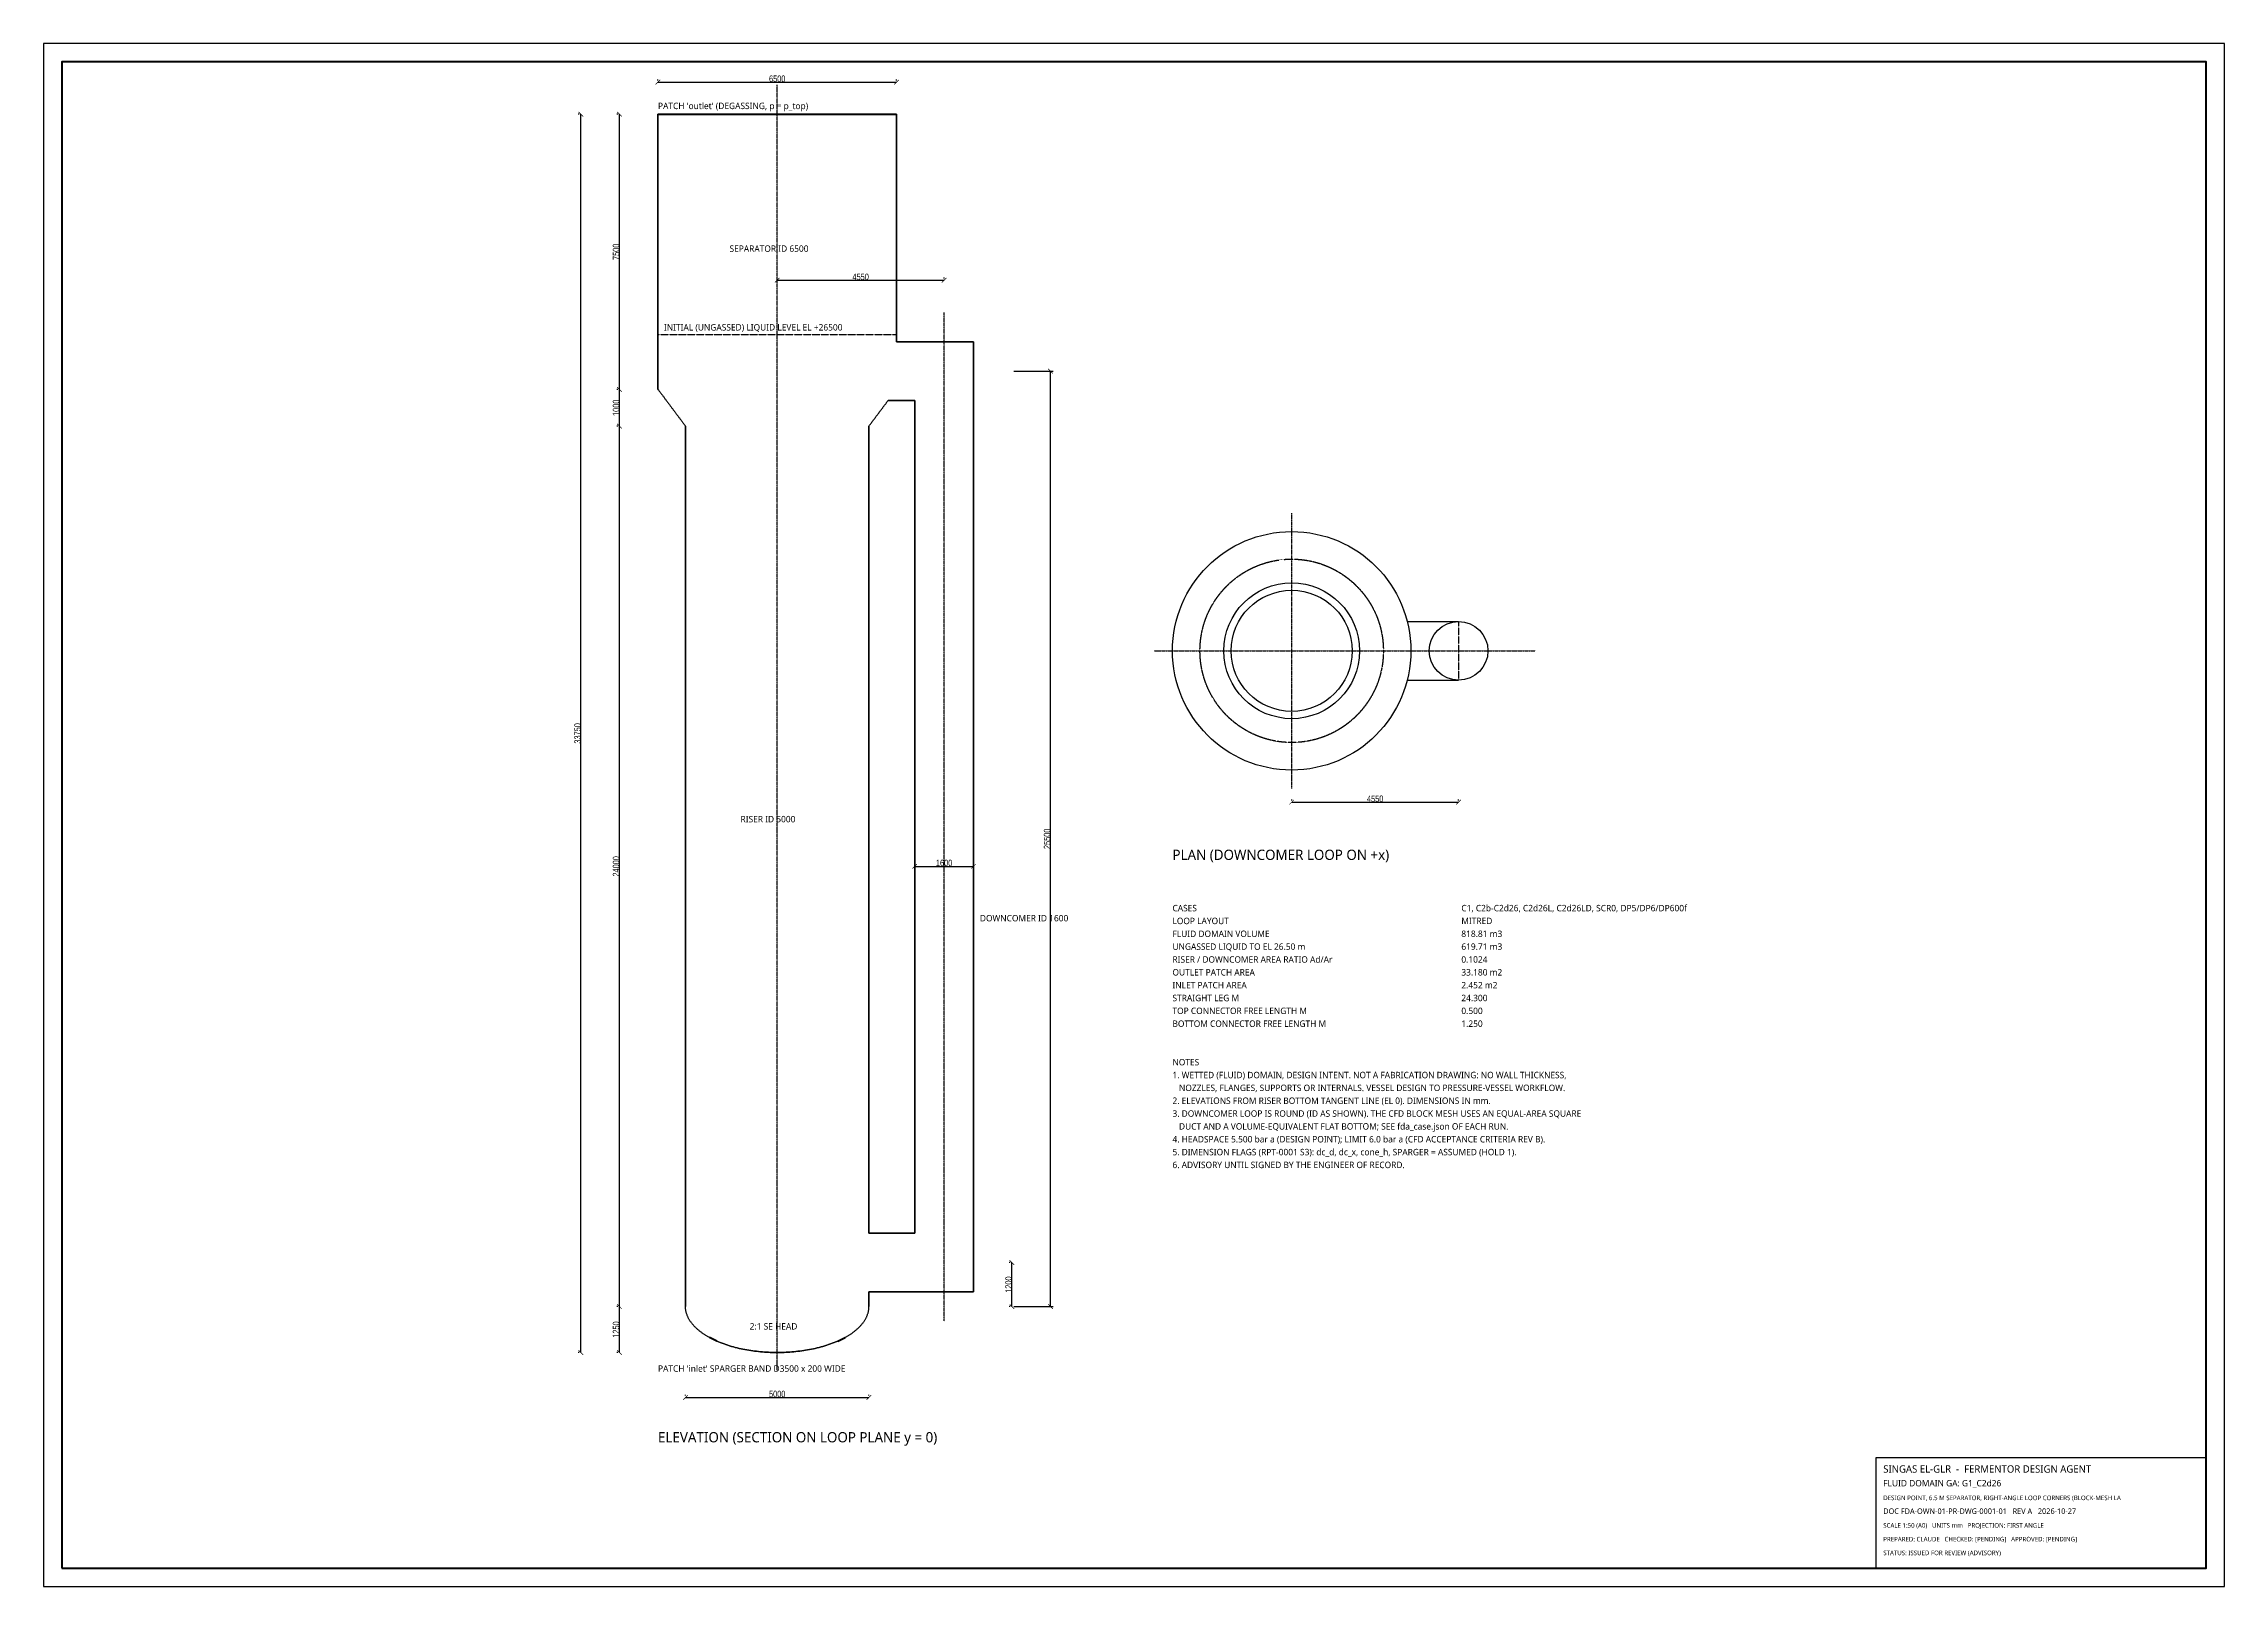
# Model space of a CAD drawing. Header units: millimetres. Extents: x -19999 to 39451, y -7625 to 34425.
import ezdxf

# ---------------------------------------------------------------- set-up
doc = ezdxf.new("R2010")
doc.units = ezdxf.units.MM
doc.linetypes.add('CENTER', pattern=[5.08, 3.175, -0.635, 0.635, -0.635])
doc.linetypes.add('DASHED', pattern=[1.524, 1.27, -0.254])
for name, color, linetype in [('BORDER', 7, 'Continuous'), ('CENTRE', 1, 'CENTER'), ('DIM', 3, 'Continuous'), ('HATCH_LIQ', 5, 'Continuous'), ('HIDDEN', 8, 'DASHED'), ('OUTLINE', 7, 'Continuous'), ('PATCH_INLET', 6, 'Continuous'), ('PATCH_OUTLET', 4, 'Continuous'), ('TEXT', 7, 'Continuous')]:
    doc.layers.add(name, color=color, linetype=linetype)
doc.styles.add('OpenSans', font='OpenSans-Regular.ttf')
doc.styles.add('OpenSansCondensed-Light', font='OpenSansCondensed-Light.ttf')
doc.dimstyles.new('FDA', dxfattribs={"dimscale": 50, "dimtxt": 3.5, "dimasz": 2.5, "dimexe": 1.5, "dimexo": 1, "dimgap": 0.1, "dimtad": 1, "dimdec": 0, "dimzin": 12, "dimdsep": 46, "dimtxsty": 'OpenSansCondensed-Light', "dimblk": 'ARCHTICK', "dimcen": 2.5, "dimazin": 3, "dimtfac": 0.5, "dimtmove": 2, "dimatfit": 3})

# ---------------------------------------------------------------- blocks, each defined once
blk = doc.blocks.new('_ARCHTICK')
at = {"color": 0, "linetype": 'BYBLOCK', "const_width": 0.15}
blk.add_lwpolyline([(-0.5, -0.5), (0.5, 0.5)], dxfattribs=at)

msp = doc.modelspace()

# ---------------------------------------------------------------- linework, layer by layer
at = {"layer": 'BORDER'}
for points in [[(-19998.5, -7625), (39451.5, -7625), (39451.5, 34425), (-19998.5, 34425)], [(29951.5, -7125), (38951.5, -7125), (38951.5, -4125), (29951.5, -4125)]]:
    msp.add_lwpolyline(points, close=True, dxfattribs=at)
at = {"layer": 'BORDER', "lineweight": 50}
msp.add_lwpolyline([(-19498.5, -7125), (38951.5, -7125), (38951.5, 33925), (-19498.5, 33925)], close=True, dxfattribs=at)
at = {"layer": 'CENTRE'}
for p, q in [((0, -1750), (0, 33300)), ((4550, -400), (4550, 27100)), ((14025, 14125), (14025, 21625)), ((10275, 17875), (20675, 17875))]:
    msp.add_line(p, q, dxfattribs=at)
at = {"layer": 'HATCH_LIQ', "linetype": 'DASHED'}
msp.add_line((-3250, 26500), (3250, 26500), dxfattribs=at)
at = {"layer": 'HIDDEN'}
msp.add_line((18575, 18675), (18575, 17075), dxfattribs=at)
msp.add_circle((14025, 17875), 2500, dxfattribs=at)
at = {"layer": 'OUTLINE'}
for p, q in [((17175, 18675), (18575, 18675)), ((17175, 17075), (18575, 17075))]:
    msp.add_line(p, q, dxfattribs=at)
for points in [[(-3250, 32500), (3250, 32500)], [(-3250, 25000), (-3250, 32500)], [(3250, 32500), (-3250, 32500)], [(-3250, 32500), (-3250, 25000)], [(3250, 32500), (3250, 26300)], [(3250, 26300), (3250, 32500)], [(3250, 26300), (3750, 26300)], [(3750, 26300), (3250, 26300)], [(3750, 26300), (5350, 26300)], [(5350, 26300), (3750, 26300)], [(5350, 26300), (5350, 400)], [(5350, 400), (5350, 26300)], [(-3250, 25000), (-3238.1, 24984.1), (-3226.2, 24968.3), (-3214.3, 24952.4), (-3202.4, 24936.5), (-3190.5, 24920.6), (-3178.6, 24904.8), (-3166.7, 24888.9), (-3154.8, 24873), (-3142.9, 24857.1), (-3131, 24841.3), (-3119, 24825.4), (-3107.1, 24809.5), (-3095.2, 24793.7), (-3083.3, 24777.8), (-3071.4, 24761.9), (-3059.5, 24746), (-3047.6, 24730.2), (-3035.7, 24714.3), (-3023.8, 24698.4), (-3011.9, 24682.5), (-3000, 24666.7), (-2988.1, 24650.8), (-2976.2, 24634.9), (-2964.3, 24619), (-2952.4, 24603.2), (-2940.5, 24587.3), (-2928.6, 24571.4), (-2916.7, 24555.6), (-2904.8, 24539.7), (-2892.9, 24523.8), (-2881, 24507.9), (-2869, 24492.1), (-2857.1, 24476.2), (-2845.2, 24460.3), (-2833.3, 24444.4), (-2821.4, 24428.6), (-2809.5, 24412.7), (-2797.6, 24396.8), (-2785.7, 24381), (-2773.8, 24365.1), (-2761.9, 24349.2), (-2750, 24333.3), (-2738.1, 24317.5), (-2726.2, 24301.6), (-2714.3, 24285.7), (-2702.4, 24269.8), (-2690.5, 24254), (-2678.6, 24238.1), (-2666.7, 24222.2), (-2654.8, 24206.3), (-2642.9, 24190.5), (-2631, 24174.6), (-2619, 24158.7), (-2607.1, 24142.9), (-2595.2, 24127), (-2583.3, 24111.1), (-2571.4, 24095.2), (-2559.5, 24079.4), (-2547.6, 24063.5), (-2535.7, 24047.6), (-2523.8, 24031.7), (-2511.9, 24015.9), (-2500, 24000)], [(-3250, 25000), (-3238.1, 24984.1), (-3226.2, 24968.3), (-3214.3, 24952.4), (-3202.4, 24936.5), (-3190.5, 24920.6), (-3178.6, 24904.8), (-3166.7, 24888.9), (-3154.8, 24873), (-3142.9, 24857.1), (-3131, 24841.3), (-3119, 24825.4), (-3107.1, 24809.5), (-3095.2, 24793.7), (-3083.3, 24777.8), (-3071.4, 24761.9), (-3059.5, 24746), (-3047.6, 24730.2), (-3035.7, 24714.3), (-3023.8, 24698.4), (-3011.9, 24682.5), (-3000, 24666.7), (-2988.1, 24650.8), (-2976.2, 24634.9), (-2964.3, 24619), (-2952.4, 24603.2), (-2940.5, 24587.3), (-2928.6, 24571.4), (-2916.7, 24555.6), (-2904.8, 24539.7), (-2892.9, 24523.8), (-2881, 24507.9), (-2869, 24492.1), (-2857.1, 24476.2), (-2845.2, 24460.3), (-2833.3, 24444.4), (-2821.4, 24428.6), (-2809.5, 24412.7), (-2797.6, 24396.8), (-2785.7, 24381), (-2773.8, 24365.1), (-2761.9, 24349.2), (-2750, 24333.3), (-2738.1, 24317.5), (-2726.2, 24301.6), (-2714.3, 24285.7), (-2702.4, 24269.8), (-2690.5, 24254), (-2678.6, 24238.1), (-2666.7, 24222.2), (-2654.8, 24206.3), (-2642.9, 24190.5), (-2631, 24174.6), (-2619, 24158.7), (-2607.1, 24142.9), (-2595.2, 24127), (-2583.3, 24111.1), (-2571.4, 24095.2), (-2559.5, 24079.4), (-2547.6, 24063.5), (-2535.7, 24047.6), (-2523.8, 24031.7), (-2511.9, 24015.9), (-2500, 24000)], [(2500, 24000), (2508.3, 24011.1), (2516.7, 24022.2), (2525, 24033.3), (2533.3, 24044.4), (2541.7, 24055.6), (2550, 24066.7), (2558.3, 24077.8), (2566.7, 24088.9), (2575, 24100), (2583.3, 24111.1), (2591.7, 24122.2), (2600, 24133.3), (2608.3, 24144.4), (2616.7, 24155.6), (2625, 24166.7), (2633.3, 24177.8), (2641.7, 24188.9), (2650, 24200), (2658.3, 24211.1), (2666.7, 24222.2), (2675, 24233.3), (2683.3, 24244.4), (2691.7, 24255.6), (2700, 24266.7), (2708.3, 24277.8), (2716.7, 24288.9), (2725, 24300), (2733.3, 24311.1), (2741.7, 24322.2), (2750, 24333.3), (2758.3, 24344.4), (2766.7, 24355.6), (2775, 24366.7), (2783.3, 24377.8), (2791.7, 24388.9), (2800, 24400), (2808.3, 24411.1), (2816.7, 24422.2), (2825, 24433.3), (2833.3, 24444.4), (2841.7, 24455.6), (2850, 24466.7), (2858.3, 24477.8), (2866.7, 24488.9), (2875, 24500), (2883.3, 24511.1), (2891.7, 24522.2), (2900, 24533.3), (2908.3, 24544.4), (2916.7, 24555.6), (2925, 24566.7), (2933.3, 24577.8), (2941.7, 24588.9), (2950, 24600), (2958.3, 24611.1), (2966.7, 24622.2), (2975, 24633.3), (2983.3, 24644.4), (2991.7, 24655.6), (3000, 24666.7), (3008.3, 24677.8), (3016.7, 24688.9), (3025, 24700)], [(2500, 24000), (2508.3, 24011.1), (2516.7, 24022.2), (2525, 24033.3), (2533.3, 24044.4), (2541.7, 24055.6), (2550, 24066.7), (2558.3, 24077.8), (2566.7, 24088.9), (2575, 24100), (2583.3, 24111.1), (2591.7, 24122.2), (2600, 24133.3), (2608.3, 24144.4), (2616.7, 24155.6), (2625, 24166.7), (2633.3, 24177.8), (2641.7, 24188.9), (2650, 24200), (2658.3, 24211.1), (2666.7, 24222.2), (2675, 24233.3), (2683.3, 24244.4), (2691.7, 24255.6), (2700, 24266.7), (2708.3, 24277.8), (2716.7, 24288.9), (2725, 24300), (2733.3, 24311.1), (2741.7, 24322.2), (2750, 24333.3), (2758.3, 24344.4), (2766.7, 24355.6), (2775, 24366.7), (2783.3, 24377.8), (2791.7, 24388.9), (2800, 24400), (2808.3, 24411.1), (2816.7, 24422.2), (2825, 24433.3), (2833.3, 24444.4), (2841.7, 24455.6), (2850, 24466.7), (2858.3, 24477.8), (2866.7, 24488.9), (2875, 24500), (2883.3, 24511.1), (2891.7, 24522.2), (2900, 24533.3), (2908.3, 24544.4), (2916.7, 24555.6), (2925, 24566.7), (2933.3, 24577.8), (2941.7, 24588.9), (2950, 24600), (2958.3, 24611.1), (2966.7, 24622.2), (2975, 24633.3), (2983.3, 24644.4), (2991.7, 24655.6), (3000, 24666.7), (3008.3, 24677.8), (3016.7, 24688.9), (3025, 24700)], [(3750, 24700), (3025, 24700)], [(3025, 24700), (3750, 24700)], [(3750, 2000), (3750, 24700)], [(3750, 24700), (3750, 2000)], [(-2500, 0), (-2500, 24000)], [(-2500, 24000), (-2500, 0)], [(2500, 24000), (2500, 2000)], [(2500, 2000), (2500, 24000)], [(2500, 2000), (3750, 2000)], [(3750, 2000), (2500, 2000)], [(-1850, -840.8), (-1865.5, -832.2), (-1880.9, -823.5), (-1896.2, -814.6), (-1911.4, -805.7), (-1926.6, -796.6), (-1941.7, -787.4), (-1956.7, -778), (-1971.6, -768.5), (-1986.5, -758.9), (-2001.2, -749.2), (-2015.9, -739.3), (-2030.5, -729.2), (-2044.9, -719.1), (-2059.3, -708.8), (-2073.5, -698.3), (-2087.7, -687.7), (-2101.7, -676.9), (-2115.6, -666), (-2129.4, -654.9), (-2143.1, -643.7), (-2156.6, -632.3), (-2170, -620.7), (-2183.2, -609), (-2196.3, -597.1), (-2209.3, -585), (-2222, -572.8), (-2234.7, -560.4), (-2247.1, -547.8), (-2259.4, -535.1), (-2271.4, -522.2), (-2283.3, -509.1), (-2295, -495.8), (-2306.4, -482.3), (-2317.7, -468.6), (-2328.7, -454.8), (-2339.4, -440.8), (-2349.9, -426.5), (-2360.2, -412.1), (-2370.2, -397.5), (-2379.9, -382.8), (-2389.3, -367.8), (-2398.4, -352.6), (-2407.3, -337.3), (-2415.7, -321.8), (-2423.9, -306.1), (-2431.7, -290.2), (-2439.1, -274.2), (-2446.2, -258), (-2452.9, -241.6), (-2459.1, -225.1), (-2465, -208.4), (-2470.5, -191.5), (-2475.5, -174.6), (-2480.1, -157.5), (-2484.2, -140.3), (-2487.9, -123), (-2491.1, -105.6), (-2493.8, -88.1), (-2496, -70.6), (-2497.8, -53), (-2499, -35.4), (-2499.8, -17.7), (-2500, 0)], [(-1850, -840.8), (-1865.5, -832.2), (-1880.9, -823.5), (-1896.2, -814.6), (-1911.4, -805.7), (-1926.6, -796.6), (-1941.7, -787.4), (-1956.7, -778), (-1971.6, -768.5), (-1986.5, -758.9), (-2001.2, -749.2), (-2015.9, -739.3), (-2030.5, -729.2), (-2044.9, -719.1), (-2059.3, -708.8), (-2073.5, -698.3), (-2087.7, -687.7), (-2101.7, -676.9), (-2115.6, -666), (-2129.4, -654.9), (-2143.1, -643.7), (-2156.6, -632.3), (-2170, -620.7), (-2183.2, -609), (-2196.3, -597.1), (-2209.3, -585), (-2222, -572.8), (-2234.7, -560.4), (-2247.1, -547.8), (-2259.4, -535.1), (-2271.4, -522.2), (-2283.3, -509.1), (-2295, -495.8), (-2306.4, -482.3), (-2317.7, -468.6), (-2328.7, -454.8), (-2339.4, -440.8), (-2349.9, -426.5), (-2360.2, -412.1), (-2370.2, -397.5), (-2379.9, -382.8), (-2389.3, -367.8), (-2398.4, -352.6), (-2407.3, -337.3), (-2415.7, -321.8), (-2423.9, -306.1), (-2431.7, -290.2), (-2439.1, -274.2), (-2446.2, -258), (-2452.9, -241.6), (-2459.1, -225.1), (-2465, -208.4), (-2470.5, -191.5), (-2475.5, -174.6), (-2480.1, -157.5), (-2484.2, -140.3), (-2487.9, -123), (-2491.1, -105.6), (-2493.8, -88.1), (-2496, -70.6), (-2497.8, -53), (-2499, -35.4), (-2499.8, -17.7), (-2500, 0)], [(1850, -840.8), (1865.5, -832.2), (1880.9, -823.5), (1896.2, -814.6), (1911.4, -805.7), (1926.6, -796.6), (1941.7, -787.4), (1956.7, -778), (1971.6, -768.5), (1986.5, -758.9), (2001.2, -749.2), (2015.9, -739.3), (2030.5, -729.2), (2044.9, -719.1), (2059.3, -708.8), (2073.5, -698.3), (2087.7, -687.7), (2101.7, -676.9), (2115.6, -666), (2129.4, -654.9), (2143.1, -643.7), (2156.6, -632.3), (2170, -620.7), (2183.2, -609), (2196.3, -597.1), (2209.3, -585), (2222, -572.8), (2234.7, -560.4), (2247.1, -547.8), (2259.4, -535.1), (2271.4, -522.2), (2283.3, -509.1), (2295, -495.8), (2306.4, -482.3), (2317.7, -468.6), (2328.7, -454.8), (2339.4, -440.8), (2349.9, -426.5), (2360.2, -412.1), (2370.2, -397.5), (2379.9, -382.8), (2389.3, -367.8), (2398.4, -352.6), (2407.3, -337.3), (2415.7, -321.8), (2423.9, -306.1), (2431.7, -290.2), (2439.1, -274.2), (2446.2, -258), (2452.9, -241.6), (2459.1, -225.1), (2465, -208.4), (2470.5, -191.5), (2475.5, -174.6), (2480.1, -157.5), (2484.2, -140.3), (2487.9, -123), (2491.1, -105.6), (2493.8, -88.1), (2496, -70.6), (2497.8, -53), (2499, -35.4), (2499.8, -17.7), (2500, 0)], [(1850, -840.8), (1865.5, -832.2), (1880.9, -823.5), (1896.2, -814.6), (1911.4, -805.7), (1926.6, -796.6), (1941.7, -787.4), (1956.7, -778), (1971.6, -768.5), (1986.5, -758.9), (2001.2, -749.2), (2015.9, -739.3), (2030.5, -729.2), (2044.9, -719.1), (2059.3, -708.8), (2073.5, -698.3), (2087.7, -687.7), (2101.7, -676.9), (2115.6, -666), (2129.4, -654.9), (2143.1, -643.7), (2156.6, -632.3), (2170, -620.7), (2183.2, -609), (2196.3, -597.1), (2209.3, -585), (2222, -572.8), (2234.7, -560.4), (2247.1, -547.8), (2259.4, -535.1), (2271.4, -522.2), (2283.3, -509.1), (2295, -495.8), (2306.4, -482.3), (2317.7, -468.6), (2328.7, -454.8), (2339.4, -440.8), (2349.9, -426.5), (2360.2, -412.1), (2370.2, -397.5), (2379.9, -382.8), (2389.3, -367.8), (2398.4, -352.6), (2407.3, -337.3), (2415.7, -321.8), (2423.9, -306.1), (2431.7, -290.2), (2439.1, -274.2), (2446.2, -258), (2452.9, -241.6), (2459.1, -225.1), (2465, -208.4), (2470.5, -191.5), (2475.5, -174.6), (2480.1, -157.5), (2484.2, -140.3), (2487.9, -123), (2491.1, -105.6), (2493.8, -88.1), (2496, -70.6), (2497.8, -53), (2499, -35.4), (2499.8, -17.7), (2500, 0)], [(2500, 400), (2500, 0)], [(3750, 400), (2500, 400)], [(2500, 0), (2500, 400)], [(2500, 400), (3750, 400)], [(5350, 400), (3750, 400)], [(3750, 400), (5350, 400)], [(-1650, -939.1), (-1653.2, -937.7), (-1656.5, -936.2), (-1659.7, -934.8), (-1662.9, -933.4), (-1666.2, -931.9), (-1669.4, -930.5), (-1672.6, -929), (-1675.9, -927.6), (-1679.1, -926.1), (-1682.3, -924.6), (-1685.5, -923.2), (-1688.7, -921.7), (-1692, -920.2), (-1695.2, -918.7), (-1698.4, -917.3), (-1701.6, -915.8), (-1704.8, -914.3), (-1708, -912.8), (-1711.2, -911.3), (-1714.4, -909.8), (-1717.6, -908.3), (-1720.8, -906.8), (-1724, -905.2), (-1727.2, -903.7), (-1730.4, -902.2), (-1733.6, -900.6), (-1736.8, -899.1), (-1740, -897.6), (-1743.1, -896), (-1746.3, -894.5), (-1749.5, -892.9), (-1752.7, -891.4), (-1755.9, -889.8), (-1759, -888.2), (-1762.2, -886.7), (-1765.4, -885.1), (-1768.5, -883.5), (-1771.7, -881.9), (-1774.9, -880.3), (-1778, -878.7), (-1781.2, -877.1), (-1784.3, -875.5), (-1787.5, -873.9), (-1790.6, -872.3), (-1793.8, -870.7), (-1796.9, -869.1), (-1800.1, -867.4), (-1803.2, -865.8), (-1806.3, -864.2), (-1809.5, -862.5), (-1812.6, -860.9), (-1815.7, -859.2), (-1818.9, -857.6), (-1822, -855.9), (-1825.1, -854.2), (-1828.2, -852.6), (-1831.3, -850.9), (-1834.5, -849.2), (-1837.6, -847.5), (-1840.7, -845.9), (-1843.8, -844.2), (-1846.9, -842.5), (-1850, -840.8)], [(-1650, -939.1), (-1653.2, -937.7), (-1656.5, -936.2), (-1659.7, -934.8), (-1662.9, -933.4), (-1666.2, -931.9), (-1669.4, -930.5), (-1672.6, -929), (-1675.9, -927.6), (-1679.1, -926.1), (-1682.3, -924.6), (-1685.5, -923.2), (-1688.7, -921.7), (-1692, -920.2), (-1695.2, -918.7), (-1698.4, -917.3), (-1701.6, -915.8), (-1704.8, -914.3), (-1708, -912.8), (-1711.2, -911.3), (-1714.4, -909.8), (-1717.6, -908.3), (-1720.8, -906.8), (-1724, -905.2), (-1727.2, -903.7), (-1730.4, -902.2), (-1733.6, -900.6), (-1736.8, -899.1), (-1740, -897.6), (-1743.1, -896), (-1746.3, -894.5), (-1749.5, -892.9), (-1752.7, -891.4), (-1755.9, -889.8), (-1759, -888.2), (-1762.2, -886.7), (-1765.4, -885.1), (-1768.5, -883.5), (-1771.7, -881.9), (-1774.9, -880.3), (-1778, -878.7), (-1781.2, -877.1), (-1784.3, -875.5), (-1787.5, -873.9), (-1790.6, -872.3), (-1793.8, -870.7), (-1796.9, -869.1), (-1800.1, -867.4), (-1803.2, -865.8), (-1806.3, -864.2), (-1809.5, -862.5), (-1812.6, -860.9), (-1815.7, -859.2), (-1818.9, -857.6), (-1822, -855.9), (-1825.1, -854.2), (-1828.2, -852.6), (-1831.3, -850.9), (-1834.5, -849.2), (-1837.6, -847.5), (-1840.7, -845.9), (-1843.8, -844.2), (-1846.9, -842.5), (-1850, -840.8)], [(-1650, -939.1), (-1600.7, -960.2), (-1550.9, -980.4), (-1500.9, -999.7), (-1450.5, -1018.1), (-1399.8, -1035.7), (-1348.8, -1052.5), (-1297.6, -1068.5), (-1246.1, -1083.7), (-1194.4, -1098.1), (-1142.5, -1111.8), (-1090.5, -1124.8), (-1038.2, -1137.1), (-985.8, -1148.7), (-933.3, -1159.6), (-880.6, -1169.9), (-827.8, -1179.5), (-774.9, -1188.4), (-721.9, -1196.8), (-668.7, -1204.4), (-615.6, -1211.5), (-562.3, -1218), (-508.9, -1223.8), (-455.5, -1229.1), (-402.1, -1233.7), (-348.5, -1237.8), (-295, -1241.3), (-241.4, -1244.2), (-187.8, -1246.5), (-134.1, -1248.2), (-80.5, -1249.4), (-26.8, -1249.9), (26.8, -1249.9), (80.5, -1249.4), (134.1, -1248.2), (187.8, -1246.5), (241.4, -1244.2), (295, -1241.3), (348.5, -1237.8), (402.1, -1233.7), (455.5, -1229.1), (508.9, -1223.8), (562.3, -1218), (615.6, -1211.5), (668.7, -1204.4), (721.9, -1196.8), (774.9, -1188.4), (827.8, -1179.5), (880.6, -1169.9), (933.3, -1159.6), (985.8, -1148.7), (1038.2, -1137.1), (1090.5, -1124.8), (1142.5, -1111.8), (1194.4, -1098.1), (1246.1, -1083.7), (1297.6, -1068.5), (1348.8, -1052.5), (1399.8, -1035.7), (1450.5, -1018.1), (1500.9, -999.7), (1550.9, -980.4), (1600.7, -960.2), (1650, -939.1)], [(1650, -939.1), (1600.7, -960.2), (1550.9, -980.4), (1500.9, -999.7), (1450.5, -1018.1), (1399.8, -1035.7), (1348.8, -1052.5), (1297.6, -1068.5), (1246.1, -1083.7), (1194.4, -1098.1), (1142.5, -1111.8), (1090.5, -1124.8), (1038.2, -1137.1), (985.8, -1148.7), (933.3, -1159.6), (880.6, -1169.9), (827.8, -1179.5), (774.9, -1188.4), (721.9, -1196.8), (668.7, -1204.4), (615.6, -1211.5), (562.3, -1218), (508.9, -1223.8), (455.5, -1229.1), (402.1, -1233.7), (348.5, -1237.8), (295, -1241.3), (241.4, -1244.2), (187.8, -1246.5), (134.1, -1248.2), (80.5, -1249.4), (26.8, -1249.9), (-26.8, -1249.9), (-80.5, -1249.4), (-134.1, -1248.2), (-187.8, -1246.5), (-241.4, -1244.2), (-295, -1241.3), (-348.5, -1237.8), (-402.1, -1233.7), (-455.5, -1229.1), (-508.9, -1223.8), (-562.3, -1218), (-615.6, -1211.5), (-668.7, -1204.4), (-721.9, -1196.8), (-774.9, -1188.4), (-827.8, -1179.5), (-880.6, -1169.9), (-933.3, -1159.6), (-985.8, -1148.7), (-1038.2, -1137.1), (-1090.5, -1124.8), (-1142.5, -1111.8), (-1194.4, -1098.1), (-1246.1, -1083.7), (-1297.6, -1068.5), (-1348.8, -1052.5), (-1399.8, -1035.7), (-1450.5, -1018.1), (-1500.9, -999.7), (-1550.9, -980.4), (-1600.7, -960.2), (-1650, -939.1)], [(1650, -939.1), (1653.2, -937.7), (1656.5, -936.2), (1659.7, -934.8), (1662.9, -933.4), (1666.2, -931.9), (1669.4, -930.5), (1672.6, -929), (1675.9, -927.6), (1679.1, -926.1), (1682.3, -924.6), (1685.5, -923.2), (1688.7, -921.7), (1692, -920.2), (1695.2, -918.7), (1698.4, -917.3), (1701.6, -915.8), (1704.8, -914.3), (1708, -912.8), (1711.2, -911.3), (1714.4, -909.8), (1717.6, -908.3), (1720.8, -906.8), (1724, -905.2), (1727.2, -903.7), (1730.4, -902.2), (1733.6, -900.6), (1736.8, -899.1), (1740, -897.6), (1743.1, -896), (1746.3, -894.5), (1749.5, -892.9), (1752.7, -891.4), (1755.9, -889.8), (1759, -888.2), (1762.2, -886.7), (1765.4, -885.1), (1768.5, -883.5), (1771.7, -881.9), (1774.9, -880.3), (1778, -878.7), (1781.2, -877.1), (1784.3, -875.5), (1787.5, -873.9), (1790.6, -872.3), (1793.8, -870.7), (1796.9, -869.1), (1800.1, -867.4), (1803.2, -865.8), (1806.3, -864.2), (1809.5, -862.5), (1812.6, -860.9), (1815.7, -859.2), (1818.9, -857.6), (1822, -855.9), (1825.1, -854.2), (1828.2, -852.6), (1831.3, -850.9), (1834.5, -849.2), (1837.6, -847.5), (1840.7, -845.9), (1843.8, -844.2), (1846.9, -842.5), (1850, -840.8)], [(1650, -939.1), (1653.2, -937.7), (1656.5, -936.2), (1659.7, -934.8), (1662.9, -933.4), (1666.2, -931.9), (1669.4, -930.5), (1672.6, -929), (1675.9, -927.6), (1679.1, -926.1), (1682.3, -924.6), (1685.5, -923.2), (1688.7, -921.7), (1692, -920.2), (1695.2, -918.7), (1698.4, -917.3), (1701.6, -915.8), (1704.8, -914.3), (1708, -912.8), (1711.2, -911.3), (1714.4, -909.8), (1717.6, -908.3), (1720.8, -906.8), (1724, -905.2), (1727.2, -903.7), (1730.4, -902.2), (1733.6, -900.6), (1736.8, -899.1), (1740, -897.6), (1743.1, -896), (1746.3, -894.5), (1749.5, -892.9), (1752.7, -891.4), (1755.9, -889.8), (1759, -888.2), (1762.2, -886.7), (1765.4, -885.1), (1768.5, -883.5), (1771.7, -881.9), (1774.9, -880.3), (1778, -878.7), (1781.2, -877.1), (1784.3, -875.5), (1787.5, -873.9), (1790.6, -872.3), (1793.8, -870.7), (1796.9, -869.1), (1800.1, -867.4), (1803.2, -865.8), (1806.3, -864.2), (1809.5, -862.5), (1812.6, -860.9), (1815.7, -859.2), (1818.9, -857.6), (1822, -855.9), (1825.1, -854.2), (1828.2, -852.6), (1831.3, -850.9), (1834.5, -849.2), (1837.6, -847.5), (1840.7, -845.9), (1843.8, -844.2), (1846.9, -842.5), (1850, -840.8)]]:
    msp.add_lwpolyline(points, dxfattribs=at)
for centre, radius in [((14025, 17875), 3250), ((18575, 17875), 800)]:
    msp.add_circle(centre, radius, dxfattribs=at)
at = {"layer": 'PATCH_INLET', "lineweight": 70}
for p, q in [((-1650, -939.1), (-1850, -840.8)), ((1650, -939.1), (1850, -840.8))]:
    msp.add_line(p, q, dxfattribs=at)
at = {"layer": 'PATCH_INLET'}
for radius in [1850, 1650]:
    msp.add_circle((14025, 17875), radius, dxfattribs=at)
at = {"layer": 'PATCH_OUTLET', "lineweight": 70}
msp.add_line((-3250, 32500), (3250, 32500), dxfattribs=at)

# ---------------------------------------------------------------- texts
at = {"layer": 'BORDER', "style": 'OpenSans'}
for s, height, p in [('SINGAS EL-GLR  -  FERMENTOR DESIGN AGENT', 200, (30151.5, -4525)), ('FLUID DOMAIN GA: G1_C2d26', 175, (30151.5, -4900)), ('DESIGN POINT, 6.5 M SEPARATOR, RIGHT-ANGLE LOOP CORNERS (BLOCK-MESH LA', 125, (30151.5, -5275)), ('SCALE 1:50 (A0)   UNITS mm   PROJECTION: FIRST ANGLE', 125, (30151.5, -6025)), ('DOC FDA-OWN-01-PR-DWG-0001-01   REV A   2026-10-27', 150, (30151.5, -5650)), ('PREPARED: CLAUDE   CHECKED: [PENDING]   APPROVED: [PENDING]', 125, (30151.5, -6400)), ('STATUS: ISSUED FOR REVIEW (ADVISORY)', 125, (30151.5, -6775))]:
    msp.add_text(s, height=height, dxfattribs=at).set_placement(p)
at = {"layer": 'HATCH_LIQ', "style": 'OpenSans'}
msp.add_text('INITIAL (UNGASSED) LIQUID LEVEL EL +26500', height=175, dxfattribs=at).set_placement((-3087.5, 26605))
at = {"layer": 'PATCH_INLET', "style": 'OpenSans'}
msp.add_text("PATCH 'inlet' SPARGER BAND D3500 x 200 WIDE", height=175, dxfattribs=at).set_placement((-3250, -1775))
at = {"layer": 'PATCH_OUTLET', "style": 'OpenSans'}
msp.add_text("PATCH 'outlet' (DEGASSING, p = p_top)", height=175, dxfattribs=at).set_placement((-3250, 32640))
at = {"layer": 'TEXT', "style": 'OpenSans'}
for s, height, p in [('SEPARATOR ID 6500', 175, (-1300, 28750)), ('RISER ID 5000', 175, (-1000, 13200)), ('PLAN (DOWNCOMER LOOP ON +x)', 280, (10775, 12175)), ('CASES', 175, (10775, 10775)), ('C1, C2b-C2d26, C2d26L, C2d26LD, SCR0, DP5/DP6/DP600f', 175, (18650, 10775)), ('DOWNCOMER ID 1600', 175, (5525, 10500)), ('LOOP LAYOUT', 175, (10775, 10425)), ('FLUID DOMAIN VOLUME', 175, (10775, 10075)), ('818.81 m3', 175, (18650, 10075)), ('MITRED', 175, (18650, 10425)), ('UNGASSED LIQUID TO EL 26.50 m', 175, (10775, 9725)), ('RISER / DOWNCOMER AREA RATIO Ad/Ar', 175, (10775, 9375)), ('0.1024', 175, (18650, 9375)), ('619.71 m3', 175, (18650, 9725)), ('OUTLET PATCH AREA', 175, (10775, 9025)), ('33.180 m2', 175, (18650, 9025)), ('INLET PATCH AREA', 175, (10775, 8675)), ('STRAIGHT LEG M', 175, (10775, 8325)), ('2.452 m2', 175, (18650, 8675)), ('24.300', 175, (18650, 8325)), ('TOP CONNECTOR FREE LENGTH M', 175, (10775, 7975)), ('BOTTOM CONNECTOR FREE LENGTH M', 175, (10775, 7625)), ('0.500', 175, (18650, 7975)), ('1.250', 175, (18650, 7625)), ('NOTES', 175, (10775, 6575)), ('1. WETTED (FLUID) DOMAIN, DESIGN INTENT. NOT A FABRICATION DRAWING: NO WALL THICKNESS,', 175, (10775, 6225)), ('   NOZZLES, FLANGES, SUPPORTS OR INTERNALS. VESSEL DESIGN TO PRESSURE-VESSEL WORKFLOW.', 175, (10775, 5875)), ('3. DOWNCOMER LOOP IS ROUND (ID AS SHOWN). THE CFD BLOCK MESH USES AN EQUAL-AREA SQUARE', 175, (10775, 5175)), ('2. ELEVATIONS FROM RISER BOTTOM TANGENT LINE (EL 0). DIMENSIONS IN mm.', 175, (10775, 5525)), ('   DUCT AND A VOLUME-EQUIVALENT FLAT BOTTOM; SEE fda_case.json OF EACH RUN.', 175, (10775, 4825)), ('4. HEADSPACE 5.500 bar a (DESIGN POINT); LIMIT 6.0 bar a (CFD ACCEPTANCE CRITERIA REV B).', 175, (10775, 4475)), ('5. DIMENSION FLAGS (RPT-0001 S3): dc_d, dc_x, cone_h, SPARGER = ASSUMED (HOLD 1).', 175, (10775, 4125)), ('6. ADVISORY UNTIL SIGNED BY THE ENGINEER OF RECORD.', 175, (10775, 3775)), ('2:1 SE HEAD', 175, (-750, -625)), ('ELEVATION (SECTION ON LOOP PLANE y = 0)', 280, (-3250, -3700))]:
    msp.add_text(s, height=height, dxfattribs=at).set_placement(p)

# ---------------------------------------------------------------- dimensions: what is measured, and where the dimension line sits
at = {"layer": 'DIM'}
for base, p1, p2 in [((-3250, 33375), (-3250, 33374), (3250, 33374)), ((0, 27975), (0, 27974), (4550, 27974)), ((14025, 13750), (14025, 13749), (18575, 13749)), ((3750, 12000), (3750, 11999), (5350, 11999)), ((-2500, -2475), (-2500, -2476), (2500, -2476))]:
    msp.add_linear_dim(base=base, p1=p1, p2=p2, dimstyle='FDA', dxfattribs=at).render()
for base, p1, p2 in [((-5350, -1250), (-5349, -1250), (-5349, 32500)), ((-4300, 25000), (-4299, 25000), (-4299, 32500)), ((7450, 0), (6401, 0), (6401, 25500)), ((-4300, 24000), (-4299, 24000), (-4299, 25000)), ((-4300, 0), (-4299, 0), (-4299, 24000)), ((6400, 0), (6401, 0), (6401, 1200)), ((-4300, -1250), (-4299, -1250), (-4299, 0))]:
    msp.add_linear_dim(base=base, p1=p1, p2=p2, angle=90, dimstyle='FDA', dxfattribs=at).render()

doc.saveas('drawing.dxf')
